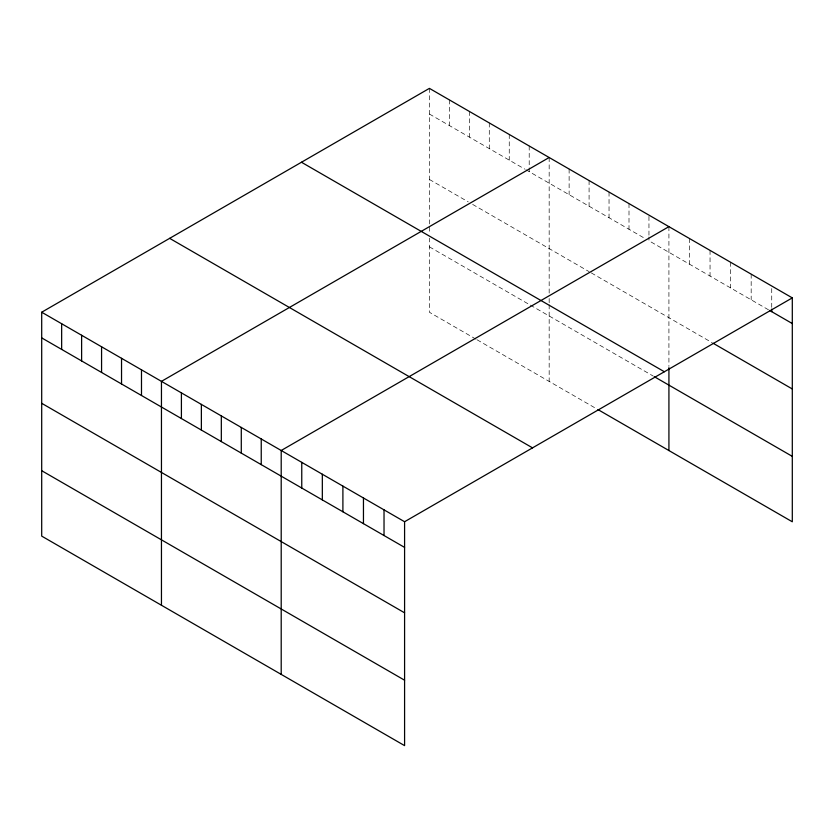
<?xml version="1.0" encoding="UTF-8"?>
<svg xmlns="http://www.w3.org/2000/svg" width="834" height="834" viewBox="0 0 834 834"><rect width="100%" height="100%" fill="white"/><g stroke="black" fill="none" stroke-linecap="round" stroke-linejoin="round"><path stroke-width="0.63" stroke-dasharray="4.17 3.13" d="M429.416 88.373L429.416 233.124M429.416 114.039L524.774 169.093M525.879 169.729L645.631 238.868M768.489 309.8L648.956 240.786L648.956 236.939M429.416 179.456L468.228 201.859M472.659 204.424L589.085 271.634M591.306 272.916L712.215 342.722M429.416 246.854L529.204 304.473M530.32 305.108L653.397 376.165M475.985 339.167L429.416 312.27L429.416 238.117M477.09 339.803L596.842 408.941M771.731 288.574L771.731 307.819M751.173 274.136L751.173 299.802M730.605 262.262L730.605 287.928M710.047 250.388L710.047 276.054M689.478 238.514L689.478 264.18M668.92 226.65L668.92 366.407M648.956 216.402L648.956 235.657M629.003 203.6L629.003 229.267M609.039 192.081L609.039 217.747M589.085 180.551L589.085 206.217M569.122 169.031L569.122 194.697M549.168 157.511L549.168 293.526M549.168 298.52L549.168 303.513M549.168 304.764L549.168 381.409M529.204 145.981L529.204 166.519M529.204 167.801L529.204 171.648M509.251 134.462L509.251 160.128M489.287 122.942L489.287 148.608M469.333 111.412L469.333 137.078M449.37 99.892L449.37 125.559"/><path stroke-width="1.25" d="M792.3 297.884L404.584 521.73L404.584 745.627L41.7 536.116L41.7 312.218L429.416 88.373L792.3 297.884L792.3 521.782L597.957 409.577M549.168 157.511L161.452 381.357L161.452 605.255M668.92 226.65L281.204 450.496L281.204 674.393M769.574 310.425L792.3 323.55M713.289 343.347L792.3 388.967M301.47 162.244L664.354 371.745M654.502 376.812L792.3 456.365M169.646 238.347L532.53 447.858M41.7 312.218L404.584 521.73M41.7 337.885L404.584 547.396M41.7 403.302L404.584 612.813M41.7 470.699L404.584 680.21M771.731 309.112L771.731 311.676M668.92 367.658L668.92 450.548M384.026 509.855L384.026 535.522M363.457 497.981L363.457 523.648M342.899 486.107L342.899 511.774M322.331 474.233L322.331 499.9M301.762 462.359L301.762 488.026M261.24 438.965L261.24 464.632M241.287 427.446L241.287 453.112M221.323 415.926L221.323 441.593M201.369 404.396L201.369 430.063M181.405 392.877L181.405 418.543M141.488 369.827L141.488 395.493M121.535 358.307L121.535 383.974M101.571 346.788L101.571 372.454M81.617 335.258L81.617 360.924M61.653 323.738L61.653 349.404"/></g></svg>
